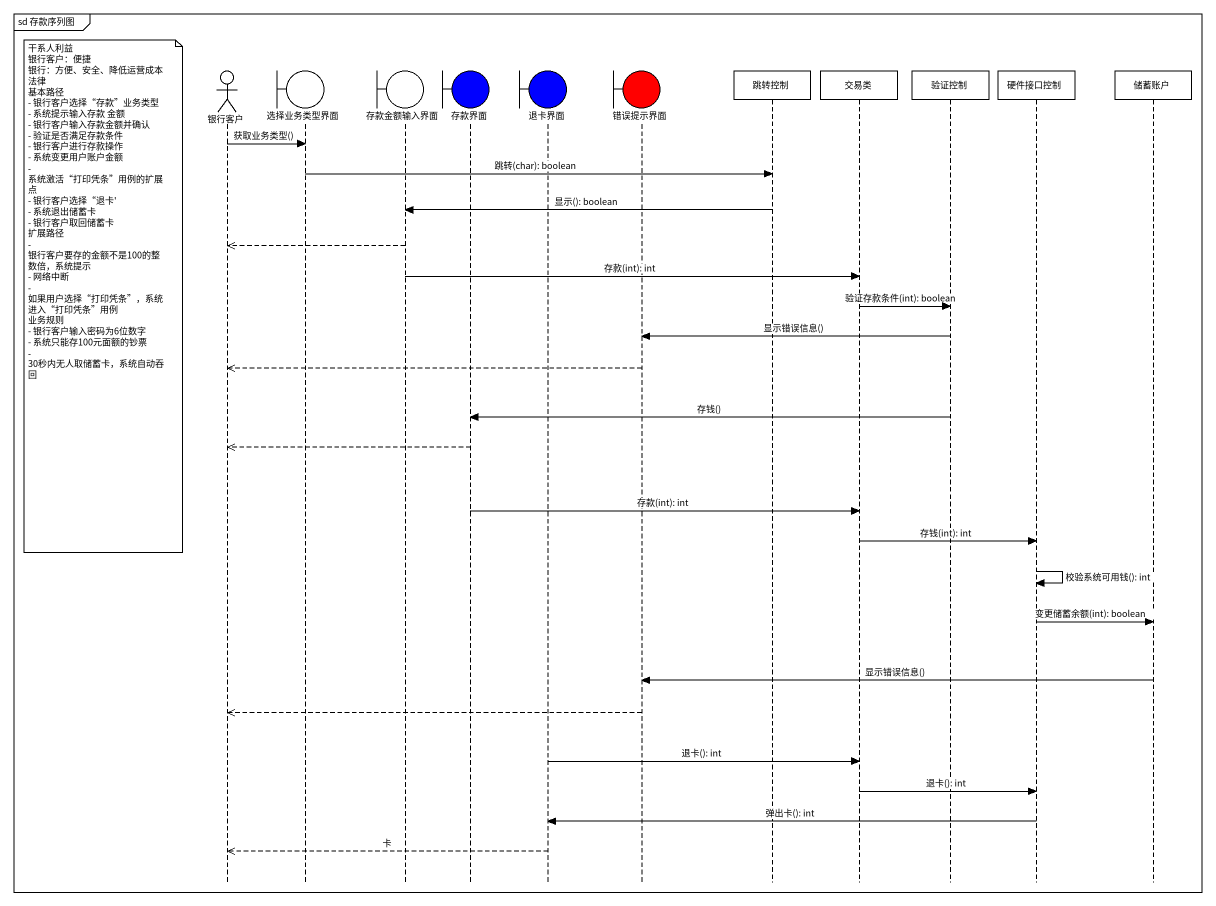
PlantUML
@startuml
mainframe sd 存款序列图
hide footbox
actor 银行客户
boundary 选择业务类型界面
boundary 存款金额输入界面
boundary 存款界面 #0000FF
boundary 退卡界面 #0000FF
boundary 错误提示界面 #FF0000
participant 跳转控制
participant 交易类
participant 验证控制
participant 硬件接口控制
participant 储蓄账户

银行客户 -> 选择业务类型界面 : 获取业务类型()
选择业务类型界面 -> 跳转控制 : 跳转(char): boolean
跳转控制 -> 存款金额输入界面 : 显示(): boolean
存款金额输入界面 -->> 银行客户
存款金额输入界面 -> 交易类 : 存款(int): int
note left of 银行客户
  干系人利益
  银行客户：便捷
  银行：方便、安全、降低运营成本
  法律
  基本路径
  - 银行客户选择“存款”业务类型
  - 系统提示输入存款 金额
  - 银行客户输入存款金额并确认
  - 验证是否满足存款条件
  - 银行客户进行存款操作
  - 系统变更用户账户金额
  - 系统激活“打印凭条”用例的扩展点
  - 银行客户选择“退卡'
  - 系统退出储蓄卡
  - 银行客户取回储蓄卡
  扩展路径
  - 银行客户要存的金额不是100的整数倍，系统提示
  - 网络中断
  - 如果用户选择“打印凭条”，系统进入“打印凭条”用例
  业务规则
  - 银行客户输入密码为6位数字
  - 系统只能存100元面额的钞票
  - 30秒内无人取储蓄卡，系统自动吞回
end note
交易类 -> 验证控制 : 验证存款条件(int): boolean
验证控制 -> 错误提示界面 : 显示错误信息()
错误提示界面 -->> 银行客户
验证控制 -> 存款界面 : 存钱()
存款界面 -->> 银行客户
存款界面 -> 交易类 : 存款(int): int
交易类 -> 硬件接口控制 : 存钱(int): int
硬件接口控制 -> 硬件接口控制 : 校验系统可用钱(): int
硬件接口控制 -> 储蓄账户 : 变更储蓄余额(int): boolean
储蓄账户 -> 错误提示界面 : 显示错误信息()
错误提示界面 -->> 银行客户
退卡界面 -> 交易类 : 退卡(): int
交易类 -> 硬件接口控制 : 退卡(): int
硬件接口控制 -> 退卡界面 : 弹出卡(): int
退卡界面 -->> 银行客户 : 卡
@enduml
